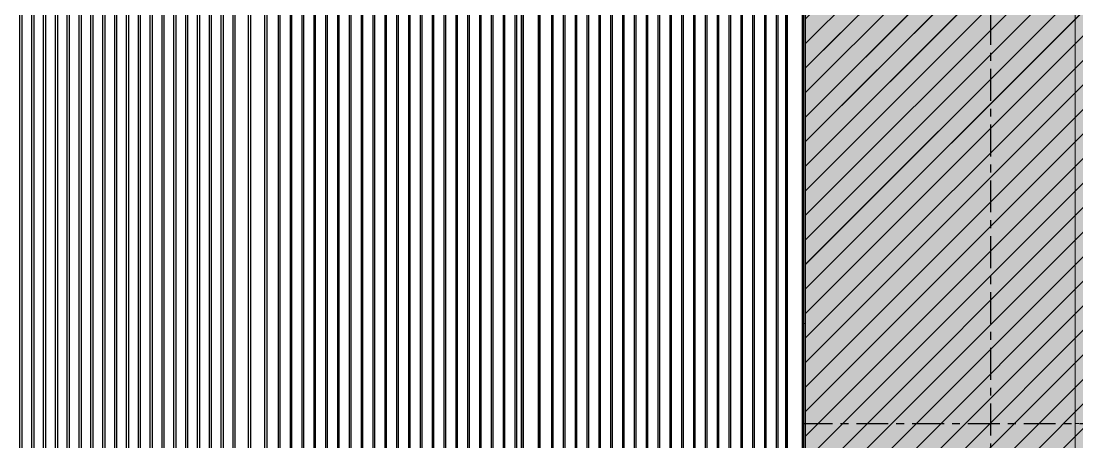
# Model space of a CAD drawing. Header units: millimetres. Extents: x 3774 to 718460, y -768339 to 192544.
# Drawn here: x 355364 to 361163, y -754764 to -752454 of the extents above; entities that cross this region are included whole.
import ezdxf
from ezdxf.enums import TextEntityAlignment as Align

# ---------------------------------------------------------------- set-up
doc = ezdxf.new("R2010")
doc.units = ezdxf.units.MM
doc.set_wipeout_variables(frame=1)
for name, pattern in [('TA_GL_000.70000', [1.925, 0.7, -0.175, 0.175, -0.175, 0.7]), ('XKITLINE00', [0]), ('XKITLINE02', [4, 2, -2])]:
    doc.linetypes.add(name, pattern=pattern)
for name, color, linetype in [('000 - 0_SYM_DWG_GRID-BUBBLE_MAIN_COLOR_1', 7, 'Continuous'), ('000 - 0_SYM_DWG_GRIDLINE_MAIN_COLOR_251', 7, 'Continuous'), ('000 - CONCRETE_COL_HATCH_', 7, 'Continuous'), ('010 - ASPG_EXTR_MAIN_COLOR_2', 7, 'Continuous'), ('010 - ASPG_EXTR_WIPEOUT_', 7, 'Continuous'), ('010 - ASPG_FRAMING_MAIN_COLOR_1', 7, 'Continuous'), ('010 - ASPG_FRAMING_SUB_COLOR_2', 7, 'Continuous')]:
    doc.layers.add(name, color=color, linetype=linetype)
doc.layers.add('Bolt', color=7, linetype='Continuous', lineweight=0)
doc.layers.add('Part', color=7, linetype='Continuous', lineweight=0)
doc.styles.add('ARIAL', font='arial.ttf')
doc.styles.add('TA', font='', dxfattribs={"height": 4.5})
doc.styles.get('TA').set_extended_font_data('Cordia New')

# ---------------------------------------------------------------- blocks, each defined once
blk = doc.blocks.new('*U5902')
at = {"layer": '000 - 0_SYM_DWG_GRIDLINE_MAIN_COLOR_251', "color": 7, "linetype": 'ByBlock', "ltscale": 5}
blk.add_line((10, 0), (-759, 0), dxfattribs=at)
at = {"color": 7, "style": 'TA', "flags": 1}
blk.add_attdef('LOCATION', (6, -6), '', height=4.5, rotation=270, dxfattribs=at)
blk = doc.blocks.new('*U7974')
at = {"layer": '000 - 0_SYM_DWG_GRIDLINE_MAIN_COLOR_251', "color": 7, "linetype": 'ByBlock', "ltscale": 5}
blk.add_line((16, 0), (-354.34, 0), dxfattribs=at)
at = {"color": 7, "style": 'TA', "flags": 1}
blk.add_attdef('LOCATION', (6, -6), '', height=4.5, rotation=270, dxfattribs=at)
at = {"layer": '000 - 0_SYM_DWG_GRID-BUBBLE_MAIN_COLOR_1', "color": 7, "style": 'ARIAL'}
blk.add_attdef('GRID-HEAD', text='', height=4, rotation=90, dxfattribs=at).set_placement((34, 0), align=Align.MIDDLE_CENTER)
blk = doc.blocks.new('W-1-PP19-SE-ENT3_20260407-104913_PP19_ENT3_ELE1_DIMS_1')
at = {"layer": '000 - 0_SYM_DWG_GRIDLINE_MAIN_COLOR_251', "color": 7, "linetype": 'TA_GL_000.70000'}
for name, p, xscale, yscale, zscale, rotation in [('*U7974', (0, 101510), 50.00000000000007, 50.00000000000007, 50.00000000000007, 270), ('*U5902', (-27800, 111800), 50.00000000000003, 50.00000000000003, 50.00000000000003, 180)]:
    blk.add_blockref(name, p, dxfattribs=dict(at, xscale=xscale, yscale=yscale, zscale=zscale, rotation=rotation))
blk = doc.blocks.new('*A13134195')
at = {"layer": 'Part', "color": 7, "linetype": 'XKITLINE00', "lineweight": 0}
for p, q in [((2331.369518, -82.453462), (2363.435963, -82.453462)), ((2331.369518, -86.453462), (2331.369518, -82.453462)), ((2375.275963, -82.453462), (2375.435963, -82.453462))]:
    blk.add_line(p, q, dxfattribs=at)
blk = doc.blocks.new('*A13214203')
at = {"layer": 'Part', "color": 7, "linetype": 'XKITLINE00', "lineweight": 0}
for p, q in [((2363.435963, -60.533462), (2363.435963, -84.373462)), ((2375.275963, -60.533462), (2375.275963, -84.373462))]:
    blk.add_line(p, q, dxfattribs=at)
blk = doc.blocks.new('*A13374219')
at = {"layer": 'Part', "color": 7, "linetype": 'XKITLINE00', "lineweight": 0}
for p, q in [((2328.969518, -124.453462), (2328.969518, -78.053462)), ((2328.969518, -78.053462), (2331.369518, -78.053462)), ((2331.369518, -124.453462), (2331.369518, -78.053462)), ((2328.969518, -124.453462), (2331.369518, -124.453462))]:
    blk.add_line(p, q, dxfattribs=at)
blk = doc.blocks.new('*A13384220')
at = {"layer": 'Part', "color": 7, "linetype": 'XKITLINE00', "lineweight": 0}
for p, q in [((2363.049523, -124.453462), (2363.049523, -78.053462)), ((2363.049523, -78.053462), (2363.435963, -78.053462)), ((2365.449523, -84.533462), (2365.449523, -84.373462)), ((2365.449523, -108.533462), (2365.449523, -108.373462)), ((2363.049523, -124.453462), (2363.435963, -124.453462))]:
    blk.add_line(p, q, dxfattribs=at)
blk = doc.blocks.new('*A15364418')
at = {"layer": 'Part', "color": 7, "linetype": 'XKITLINE00', "lineweight": 0}
for p, q in [((2363.049523, -78.053462), (2363.049523, -33.653462)), ((2363.049523, -33.653462), (2363.435963, -33.653462)), ((2365.449523, -60.533462), (2365.449523, -60.373462)), ((2363.049523, -78.053462), (2363.435963, -78.053462))]:
    blk.add_line(p, q, dxfattribs=at)
blk = doc.blocks.new('*A15374419')
at = {"layer": 'Part', "color": 7, "linetype": 'XKITLINE00', "lineweight": 0}
for p, q in [((2328.969518, -78.053462), (2328.969518, -33.653462)), ((2328.969518, -33.653462), (2331.369518, -33.653462)), ((2331.369518, -78.053462), (2331.369518, -33.653462)), ((2328.969518, -78.053462), (2331.369518, -78.053462))]:
    blk.add_line(p, q, dxfattribs=at)
blk = doc.blocks.new('*A15384420')
at = {"layer": 'Part', "color": 7, "linetype": 'XKITLINE00', "lineweight": 0}
for p, q in [((2359.449603, -38.773462), (2358.649603, -38.773462)), ((2358.649603, -44.053462), (2358.649603, -38.773462)), ((2359.449603, -44.053462), (2359.449603, -38.773462)), ((2358.649603, -56.053462), (2358.649603, -44.621462)), ((2359.449603, -56.053462), (2359.449603, -44.621462)), ((2358.649603, -68.053462), (2358.649603, -56.621462)), ((2359.449603, -68.053462), (2359.449603, -56.621462)), ((2358.649603, -80.053462), (2358.649603, -68.621462)), ((2359.449603, -80.053462), (2359.449603, -68.621462)), ((2358.649603, -82.133462), (2358.649603, -80.621462)), ((2359.449603, -82.133462), (2359.449603, -80.621462)), ((2358.649603, -82.133462), (2359.449603, -82.133462))]:
    blk.add_line(p, q, dxfattribs=at)
blk = doc.blocks.new('*A15394421')
at = {"layer": 'Part', "color": 7, "linetype": 'XKITLINE00', "lineweight": 0}
for p, q in [((2335.769518, -38.773462), (2334.969518, -38.773462)), ((2334.969518, -44.053462), (2334.969518, -38.773462)), ((2335.769518, -44.053462), (2335.769518, -38.773462)), ((2334.969518, -56.053462), (2334.969518, -44.621462)), ((2335.769518, -56.053462), (2335.769518, -44.621462)), ((2334.969518, -68.053462), (2334.969518, -56.621462)), ((2335.769518, -68.053462), (2335.769518, -56.621462)), ((2334.969518, -80.053462), (2334.969518, -68.621462)), ((2335.769518, -80.053462), (2335.769518, -68.621462)), ((2334.969518, -82.133462), (2334.969518, -80.621462)), ((2335.769518, -82.133462), (2335.769518, -80.621462)), ((2334.969518, -82.133462), (2335.769518, -82.133462))]:
    blk.add_line(p, q, dxfattribs=at)
blk = doc.blocks.new('*A15474429')
at = {"layer": 'Part', "color": 7, "linetype": 'XKITLINE00', "lineweight": 0}
for p, q in [((2334.969518, -68.573462), (2334.969518, -68.621462)), ((2334.969518, -68.621462), (2335.769518, -68.621462)), ((2335.769518, -68.621462), (2335.769518, -68.573462))]:
    blk.add_line(p, q, dxfattribs=at)
blk = doc.blocks.new('*A15484430')
at = {"layer": 'Part', "color": 7, "linetype": 'XKITLINE00', "lineweight": 0}
for p, q in [((2335.345518, -69.421462), (2335.345518, -68.621462)), ((2335.345518, -68.621462), (2335.393518, -68.621462)), ((2335.393518, -69.421462), (2335.393518, -68.621462)), ((2335.345518, -68.861462), (2335.393518, -68.861462)), ((2335.345518, -69.421462), (2335.393518, -69.421462))]:
    blk.add_line(p, q, dxfattribs=at)
blk = doc.blocks.new('*A15694451')
at = {"layer": 'Bolt', "color": 7, "linetype": 'XKITLINE00', "lineweight": 0}
for p, q in [((2330.257525, -65.773462), (2330.332117, -65.773462)), ((2330.369525, -65.661462), (2330.369525, -65.736054)), ((2330.369525, -65.885462), (2330.369525, -65.81087)), ((2330.481525, -65.773462), (2330.406933, -65.773462))]:
    blk.add_line(p, q, dxfattribs=at)
blk = doc.blocks.new('*A15704452')
at = {"layer": 'Bolt', "color": 7, "linetype": 'XKITLINE02', "lineweight": 0}
for p, q in [((2330.369525, -65.350102), (2330.369525, -65.693462)), ((2330.369525, -65.350102), (2330.369525, -65.693462)), ((2330.193525, -65.413462), (2330.193525, -65.493462)), ((2330.193525, -65.413462), (2330.193525, -65.493462)), ((2330.545525, -65.413462), (2330.545525, -65.493462)), ((2330.545525, -65.413462), (2330.545525, -65.493462))]:
    blk.add_line(p, q, dxfattribs=at)
blk = doc.blocks.new('*A15724454')
at = {"layer": 'Bolt', "color": 7, "linetype": 'XKITLINE02', "lineweight": 0}
for p, q in [((2329.313525, -68.621462), (2329.313525, -68.573462)), ((2329.313525, -68.621462), (2329.313525, -68.573462)), ((2329.433525, -68.573462), (2329.433525, -68.525462)), ((2329.433525, -68.573462), (2329.433525, -68.525462)), ((2329.489525, -68.684822), (2329.489525, -68.341462)), ((2329.489525, -68.684822), (2329.489525, -68.341462)), ((2329.545525, -68.573462), (2329.545525, -68.525462)), ((2329.545525, -68.573462), (2329.545525, -68.525462)), ((2329.665525, -68.621462), (2329.665525, -68.573462)), ((2329.665525, -68.621462), (2329.665525, -68.573462))]:
    blk.add_line(p, q, dxfattribs=at)
blk = doc.blocks.new('*A15764458')
at = {"layer": 'Bolt', "color": 7, "linetype": 'XKITLINE00', "lineweight": 0}
for p, q in [((2330.257526, -65.773462), (2330.332118, -65.773462)), ((2330.369526, -65.661462), (2330.369526, -65.736054)), ((2330.369526, -65.885462), (2330.369526, -65.81087)), ((2330.481526, -65.773462), (2330.406934, -65.773462))]:
    blk.add_line(p, q, dxfattribs=at)
blk = doc.blocks.new('*A15774459')
at = {"layer": 'Bolt', "color": 7, "linetype": 'XKITLINE02', "lineweight": 0}
for p, q in [((2330.369526, -65.350102), (2330.369526, -65.693462)), ((2330.369526, -65.350102), (2330.369526, -65.693462)), ((2330.193526, -65.413462), (2330.193526, -65.493462)), ((2330.193526, -65.413462), (2330.193526, -65.493462)), ((2330.545526, -65.413462), (2330.545526, -65.493462)), ((2330.545526, -65.413462), (2330.545526, -65.493462))]:
    blk.add_line(p, q, dxfattribs=at)
blk = doc.blocks.new('*A15784460')
at = {"layer": 'Bolt'}
for points in [[(2335.074, -68.573), (2335.074, -68.525), (2335.186, -68.525), (2335.186, -68.573)], [(2335.074, -68.621), (2335.074, -68.573), (2335.186, -68.573), (2335.186, -68.621)], [(2335.554, -68.573), (2335.554, -68.525), (2335.666, -68.525), (2335.666, -68.573)], [(2335.554, -68.621), (2335.554, -68.573), (2335.666, -68.573), (2335.666, -68.621)]]:
    blk.add_hatch(color=7, dxfattribs=at).paths.add_polyline_path(points, flags=17)
at = {"layer": 'Bolt', "color": 7, "linetype": 'XKITLINE00', "lineweight": 0}
for p, q in [((2335.074, -68.573), (2335.074, -68.525)), ((2335.074, -68.621), (2335.074, -68.573)), ((2335.13, -68.685), (2335.13, -68.341)), ((2335.186, -68.573), (2335.186, -68.525)), ((2335.186, -68.621), (2335.186, -68.573)), ((2335.554, -68.573), (2335.554, -68.525)), ((2335.554, -68.621), (2335.554, -68.573)), ((2335.61, -68.685), (2335.61, -68.341)), ((2335.666, -68.573), (2335.666, -68.525)), ((2335.666, -68.621), (2335.666, -68.573))]:
    blk.add_line(p, q, dxfattribs=at)
blk = doc.blocks.new('*A15794461')
at = {"layer": 'Bolt', "color": 7, "linetype": 'XKITLINE02', "lineweight": 0}
for p, q in [((2329.313522, -68.621462), (2329.313522, -68.573462)), ((2329.313522, -68.621462), (2329.313522, -68.573462)), ((2329.433522, -68.573462), (2329.433522, -68.525462)), ((2329.433522, -68.573462), (2329.433522, -68.525462)), ((2329.489522, -68.684822), (2329.489522, -68.341462)), ((2329.489522, -68.684822), (2329.489522, -68.341462)), ((2329.545522, -68.573462), (2329.545522, -68.525462)), ((2329.545522, -68.573462), (2329.545522, -68.525462)), ((2329.665522, -68.621462), (2329.665522, -68.573462)), ((2329.665522, -68.621462), (2329.665522, -68.573462))]:
    blk.add_line(p, q, dxfattribs=at)
blk = doc.blocks.new('*A16274509')
at = {"layer": 'Bolt', "color": 7, "linetype": 'XKITLINE00', "lineweight": 0}
for p, q in [((2330.257525, -81.933462), (2330.332117, -81.933462)), ((2330.369525, -81.821462), (2330.369525, -81.896054)), ((2330.369525, -82.045462), (2330.369525, -81.97087)), ((2330.481525, -81.933462), (2330.406933, -81.933462))]:
    blk.add_line(p, q, dxfattribs=at)
blk = doc.blocks.new('*A16284510')
at = {"layer": 'Bolt', "color": 7, "linetype": 'XKITLINE02', "lineweight": 0}
for p, q in [((2330.369525, -82.356822), (2330.369525, -82.013462)), ((2330.369525, -82.356822), (2330.369525, -82.013462)), ((2330.193525, -82.293462), (2330.193525, -82.213462)), ((2330.193525, -82.293462), (2330.193525, -82.213462)), ((2330.545525, -82.293462), (2330.545525, -82.213462)), ((2330.545525, -82.293462), (2330.545525, -82.213462))]:
    blk.add_line(p, q, dxfattribs=at)
blk = doc.blocks.new('*A16304512')
at = {"layer": 'Bolt', "color": 7, "linetype": 'XKITLINE02', "lineweight": 0}
for p, q in [((2329.313525, -80.621462), (2329.313525, -80.573462)), ((2329.313525, -80.621462), (2329.313525, -80.573462)), ((2329.433525, -80.573462), (2329.433525, -80.525462)), ((2329.433525, -80.573462), (2329.433525, -80.525462)), ((2329.489525, -80.684822), (2329.489525, -80.341462)), ((2329.489525, -80.684822), (2329.489525, -80.341462)), ((2329.545525, -80.573462), (2329.545525, -80.525462)), ((2329.545525, -80.573462), (2329.545525, -80.525462)), ((2329.665525, -80.621462), (2329.665525, -80.573462)), ((2329.665525, -80.621462), (2329.665525, -80.573462))]:
    blk.add_line(p, q, dxfattribs=at)
blk = doc.blocks.new('*A16364518')
at = {"layer": 'Bolt', "color": 7, "linetype": 'XKITLINE02', "lineweight": 0}
for p, q in [((2329.313522, -80.621462), (2329.313522, -80.573462)), ((2329.313522, -80.621462), (2329.313522, -80.573462)), ((2329.433522, -80.573462), (2329.433522, -80.525462)), ((2329.433522, -80.573462), (2329.433522, -80.525462)), ((2329.489522, -80.684822), (2329.489522, -80.341462)), ((2329.489522, -80.684822), (2329.489522, -80.341462)), ((2329.545522, -80.573462), (2329.545522, -80.525462)), ((2329.545522, -80.573462), (2329.545522, -80.525462)), ((2329.665522, -80.621462), (2329.665522, -80.573462)), ((2329.665522, -80.621462), (2329.665522, -80.573462))]:
    blk.add_line(p, q, dxfattribs=at)
blk = doc.blocks.new('*A16374519')
at = {"layer": 'Bolt', "color": 7, "linetype": 'XKITLINE02', "lineweight": 0}
for p, q in [((2330.369526, -82.356822), (2330.369526, -82.013462)), ((2330.369526, -82.356822), (2330.369526, -82.013462)), ((2330.193526, -82.293462), (2330.193526, -82.213462)), ((2330.193526, -82.293462), (2330.193526, -82.213462)), ((2330.545526, -82.293462), (2330.545526, -82.213462)), ((2330.545526, -82.293462), (2330.545526, -82.213462))]:
    blk.add_line(p, q, dxfattribs=at)
blk = doc.blocks.new('*A16384520')
at = {"layer": 'Bolt', "color": 7, "linetype": 'XKITLINE00', "lineweight": 0}
for p, q in [((2330.257526, -81.933462), (2330.332118, -81.933462)), ((2330.369526, -81.821462), (2330.369526, -81.896054)), ((2330.369526, -82.045462), (2330.369526, -81.97087)), ((2330.481526, -81.933462), (2330.406934, -81.933462))]:
    blk.add_line(p, q, dxfattribs=at)
blk = doc.blocks.new('*A16554537')
at = {"layer": 'Part', "color": 7, "linetype": 'XKITLINE00', "lineweight": 0}
for p, q in [((2362.889518, -80.053462), (2331.529518, -80.053462)), ((2331.529518, -80.573462), (2331.529518, -80.053462)), ((2362.889518, -80.573462), (2362.889518, -80.053462)), ((2362.889518, -80.573462), (2331.529518, -80.573462))]:
    blk.add_line(p, q, dxfattribs=at)
blk = doc.blocks.new('*A16564538')
at = {"layer": 'Part', "color": 7, "linetype": 'XKITLINE00', "lineweight": 0}
for p, q in [((2362.889518, -68.053462), (2331.529518, -68.053462)), ((2331.529518, -68.573462), (2331.529518, -68.053462)), ((2362.889518, -68.573462), (2362.889518, -68.053462)), ((2362.889518, -68.573462), (2331.529518, -68.573462))]:
    blk.add_line(p, q, dxfattribs=at)
blk = doc.blocks.new('*A16574539')
at = {"layer": 'Part', "color": 7, "linetype": 'XKITLINE00', "lineweight": 0}
for p, q in [((2358.649603, -80.573462), (2358.649603, -80.621462)), ((2358.649603, -80.621462), (2359.449603, -80.621462)), ((2359.449603, -80.621462), (2359.449603, -80.573462))]:
    blk.add_line(p, q, dxfattribs=at)
blk = doc.blocks.new('*A16584540')
at = {"layer": 'Part', "color": 7, "linetype": 'XKITLINE00', "lineweight": 0}
for p, q in [((2359.025603, -81.421462), (2359.025603, -80.621462)), ((2359.025603, -80.621462), (2359.073603, -80.621462)), ((2359.073603, -81.421462), (2359.073603, -80.621462)), ((2359.025603, -80.861462), (2359.073603, -80.861462)), ((2359.025603, -81.421462), (2359.073603, -81.421462))]:
    blk.add_line(p, q, dxfattribs=at)
blk = doc.blocks.new('*A16594541')
at = {"layer": 'Part', "color": 7, "linetype": 'XKITLINE00', "lineweight": 0}
for p, q in [((2358.985603, -82.173462), (2358.545603, -82.173462)), ((2358.545603, -82.173462), (2358.545603, -82.213462)), ((2358.985603, -82.133462), (2358.985603, -82.173462)), ((2359.025603, -82.213462), (2359.025603, -82.133462))]:
    blk.add_line(p, q, dxfattribs=at)
blk = doc.blocks.new('*A16604542')
at = {"layer": 'Part', "color": 7, "linetype": 'XKITLINE00', "lineweight": 0}
for p, q in [((2358.009603, -82.453462), (2358.169603, -82.293462)), ((2358.169603, -82.293462), (2359.929603, -82.293462)), ((2359.929603, -82.293462), (2360.089603, -82.453462))]:
    blk.add_line(p, q, dxfattribs=at)
blk = doc.blocks.new('*A16614543')
at = {"layer": 'Part', "color": 7, "linetype": 'XKITLINE00', "lineweight": 0}
for p, q in [((2359.929603, -82.213462), (2358.169603, -82.213462)), ((2358.169603, -82.213462), (2358.169603, -82.293462)), ((2359.929603, -82.293462), (2358.169603, -82.293462)), ((2359.929603, -82.213462), (2359.929603, -82.293462))]:
    blk.add_line(p, q, dxfattribs=at)
blk = doc.blocks.new('*A16674549')
at = {"layer": 'Part', "color": 7, "linetype": 'XKITLINE00', "lineweight": 0}
for p, q in [((2334.969518, -80.573462), (2334.969518, -80.621462)), ((2334.969518, -80.621462), (2335.769518, -80.621462)), ((2335.769518, -80.621462), (2335.769518, -80.573462))]:
    blk.add_line(p, q, dxfattribs=at)
blk = doc.blocks.new('*A16684550')
at = {"layer": 'Part', "color": 7, "linetype": 'XKITLINE00', "lineweight": 0}
for p, q in [((2335.345518, -81.421462), (2335.345518, -80.621462)), ((2335.345518, -80.621462), (2335.393518, -80.621462)), ((2335.393518, -81.421462), (2335.393518, -80.621462)), ((2335.345518, -80.861462), (2335.393518, -80.861462)), ((2335.345518, -81.421462), (2335.393518, -81.421462))]:
    blk.add_line(p, q, dxfattribs=at)
blk = doc.blocks.new('*A16694551')
at = {"layer": 'Part', "color": 7, "linetype": 'XKITLINE00', "lineweight": 0}
for p, q in [((2335.305518, -82.173462), (2334.865518, -82.173462)), ((2334.865518, -82.173462), (2334.865518, -82.213462)), ((2335.305518, -82.133462), (2335.305518, -82.173462)), ((2335.345518, -82.213462), (2335.345518, -82.133462))]:
    blk.add_line(p, q, dxfattribs=at)
blk = doc.blocks.new('*A16704552')
at = {"layer": 'Part', "color": 7, "linetype": 'XKITLINE00', "lineweight": 0}
for p, q in [((2334.329518, -82.453462), (2334.489518, -82.293462)), ((2334.489518, -82.293462), (2336.249518, -82.293462)), ((2336.249518, -82.293462), (2336.409518, -82.453462))]:
    blk.add_line(p, q, dxfattribs=at)
blk = doc.blocks.new('*A16714553')
at = {"layer": 'Part', "color": 7, "linetype": 'XKITLINE00', "lineweight": 0}
for p, q in [((2336.249518, -82.213462), (2334.489518, -82.213462)), ((2334.489518, -82.213462), (2334.489518, -82.293462)), ((2336.249518, -82.293462), (2334.489518, -82.293462)), ((2336.249518, -82.213462), (2336.249518, -82.293462))]:
    blk.add_line(p, q, dxfattribs=at)
blk = doc.blocks.new('*A16734555')
at = {"layer": 'Part', "color": 7, "linetype": 'XKITLINE00', "lineweight": 0}
for p, q in [((2358.649603, -68.573462), (2358.649603, -68.621462)), ((2358.649603, -68.621462), (2359.449603, -68.621462)), ((2359.449603, -68.621462), (2359.449603, -68.573462))]:
    blk.add_line(p, q, dxfattribs=at)
blk = doc.blocks.new('*A16744556')
at = {"layer": 'Part', "color": 7, "linetype": 'XKITLINE00', "lineweight": 0}
for p, q in [((2359.025603, -69.421462), (2359.025603, -68.621462)), ((2359.025603, -68.621462), (2359.073603, -68.621462)), ((2359.073603, -69.421462), (2359.073603, -68.621462)), ((2359.025603, -68.861462), (2359.073603, -68.861462)), ((2359.025603, -69.421462), (2359.073603, -69.421462))]:
    blk.add_line(p, q, dxfattribs=at)
blk = doc.blocks.new('*A16794561')
at = {"layer": 'Bolt'}
for points in [[(2358.754, -80.573), (2358.754, -80.525), (2358.866, -80.525), (2358.866, -80.573)], [(2358.754, -80.621), (2358.754, -80.573), (2358.866, -80.573), (2358.866, -80.621)], [(2359.234, -80.573), (2359.234, -80.525), (2359.346, -80.525), (2359.346, -80.573)], [(2359.234, -80.621), (2359.234, -80.573), (2359.346, -80.573), (2359.346, -80.621)]]:
    blk.add_hatch(color=7, dxfattribs=at).paths.add_polyline_path(points, flags=17)
at = {"layer": 'Bolt', "color": 7, "linetype": 'XKITLINE00', "lineweight": 0}
for p, q in [((2358.754, -80.573), (2358.754, -80.525)), ((2358.754, -80.621), (2358.754, -80.573)), ((2358.81, -80.685), (2358.81, -80.341)), ((2358.866, -80.573), (2358.866, -80.525)), ((2358.866, -80.621), (2358.866, -80.573)), ((2359.234, -80.573), (2359.234, -80.525)), ((2359.234, -80.621), (2359.234, -80.573)), ((2359.29, -80.685), (2359.29, -80.341)), ((2359.346, -80.573), (2359.346, -80.525)), ((2359.346, -80.621), (2359.346, -80.573))]:
    blk.add_line(p, q, dxfattribs=at)
blk = doc.blocks.new('*A16804562')
at = {"layer": 'Bolt'}
for points in [[(2358.466, -82.213), (2358.466, -82.293), (2358.354, -82.293), (2358.354, -82.213)], [(2359.746, -82.213), (2359.746, -82.293), (2359.634, -82.293), (2359.634, -82.213)]]:
    blk.add_hatch(color=7, dxfattribs=at).paths.add_polyline_path(points, flags=17)
at = {"layer": 'Bolt', "color": 7, "linetype": 'XKITLINE00', "lineweight": 0}
for p, q in [((2358.41, -82.357), (2358.41, -82.013)), ((2359.69, -82.357), (2359.69, -82.013)), ((2358.354, -82.293), (2358.354, -82.213)), ((2358.466, -82.293), (2358.466, -82.213)), ((2359.634, -82.293), (2359.634, -82.213)), ((2359.746, -82.293), (2359.746, -82.213))]:
    blk.add_line(p, q, dxfattribs=at)
blk = doc.blocks.new('*A16814563')
at = {"layer": 'Bolt', "color": 7, "linetype": 'XKITLINE02', "lineweight": 0}
for p, q in [((2359.136963, -81.933462), (2358.793603, -81.933462)), ((2359.025603, -81.877462), (2358.985603, -81.877462)), ((2359.025603, -81.989462), (2358.985603, -81.989462)), ((2359.073603, -81.877462), (2359.025603, -81.877462)), ((2359.073603, -81.989462), (2359.025603, -81.989462))]:
    blk.add_line(p, q, dxfattribs=at)
blk = doc.blocks.new('*A16864568')
at = {"layer": 'Bolt'}
for points in [[(2335.074, -80.573), (2335.074, -80.525), (2335.186, -80.525), (2335.186, -80.573)], [(2335.074, -80.621), (2335.074, -80.573), (2335.186, -80.573), (2335.186, -80.621)], [(2335.554, -80.573), (2335.554, -80.525), (2335.666, -80.525), (2335.666, -80.573)], [(2335.554, -80.621), (2335.554, -80.573), (2335.666, -80.573), (2335.666, -80.621)]]:
    blk.add_hatch(color=7, dxfattribs=at).paths.add_polyline_path(points, flags=17)
at = {"layer": 'Bolt', "color": 7, "linetype": 'XKITLINE00', "lineweight": 0}
for p, q in [((2335.074, -80.573), (2335.074, -80.525)), ((2335.074, -80.621), (2335.074, -80.573)), ((2335.13, -80.685), (2335.13, -80.341)), ((2335.186, -80.573), (2335.186, -80.525)), ((2335.186, -80.621), (2335.186, -80.573)), ((2335.554, -80.573), (2335.554, -80.525)), ((2335.554, -80.621), (2335.554, -80.573)), ((2335.61, -80.685), (2335.61, -80.341)), ((2335.666, -80.573), (2335.666, -80.525)), ((2335.666, -80.621), (2335.666, -80.573))]:
    blk.add_line(p, q, dxfattribs=at)
blk = doc.blocks.new('*A16874569')
at = {"layer": 'Bolt'}
for points in [[(2334.786, -82.213), (2334.786, -82.293), (2334.674, -82.293), (2334.674, -82.213)], [(2336.066, -82.213), (2336.066, -82.293), (2335.954, -82.293), (2335.954, -82.213)]]:
    blk.add_hatch(color=7, dxfattribs=at).paths.add_polyline_path(points, flags=17)
at = {"layer": 'Bolt', "color": 7, "linetype": 'XKITLINE00', "lineweight": 0}
for p, q in [((2334.73, -82.357), (2334.73, -82.013)), ((2336.01, -82.357), (2336.01, -82.013)), ((2334.674, -82.293), (2334.674, -82.213)), ((2334.786, -82.293), (2334.786, -82.213)), ((2335.954, -82.293), (2335.954, -82.213)), ((2336.066, -82.293), (2336.066, -82.213))]:
    blk.add_line(p, q, dxfattribs=at)
blk = doc.blocks.new('*A16884570')
at = {"layer": 'Bolt', "color": 7, "linetype": 'XKITLINE02', "lineweight": 0}
for p, q in [((2335.456878, -81.933462), (2335.113518, -81.933462)), ((2335.345518, -81.877462), (2335.305518, -81.877462)), ((2335.345518, -81.989462), (2335.305518, -81.989462)), ((2335.393518, -81.877462), (2335.345518, -81.877462)), ((2335.393518, -81.989462), (2335.345518, -81.989462))]:
    blk.add_line(p, q, dxfattribs=at)
blk = doc.blocks.new('*A16894571')
at = {"layer": 'Bolt'}
for points in [[(2358.754, -68.573), (2358.754, -68.525), (2358.866, -68.525), (2358.866, -68.573)], [(2358.754, -68.621), (2358.754, -68.573), (2358.866, -68.573), (2358.866, -68.621)], [(2359.234, -68.573), (2359.234, -68.525), (2359.346, -68.525), (2359.346, -68.573)], [(2359.234, -68.621), (2359.234, -68.573), (2359.346, -68.573), (2359.346, -68.621)]]:
    blk.add_hatch(color=7, dxfattribs=at).paths.add_polyline_path(points, flags=17)
at = {"layer": 'Bolt', "color": 7, "linetype": 'XKITLINE00', "lineweight": 0}
for p, q in [((2358.754, -68.573), (2358.754, -68.525)), ((2358.754, -68.621), (2358.754, -68.573)), ((2358.81, -68.685), (2358.81, -68.341)), ((2358.866, -68.573), (2358.866, -68.525)), ((2358.866, -68.621), (2358.866, -68.573)), ((2359.234, -68.573), (2359.234, -68.525)), ((2359.234, -68.621), (2359.234, -68.573)), ((2359.29, -68.685), (2359.29, -68.341)), ((2359.346, -68.573), (2359.346, -68.525)), ((2359.346, -68.621), (2359.346, -68.573))]:
    blk.add_line(p, q, dxfattribs=at)
blk = doc.blocks.new('W-1-PP19-SE-ENT3_20260407-111149_PP19_ENT3_SE_ELE3')
at = {"color": 7, "lineweight": 0, "xscale": 125, "yscale": 125, "zscale": 125}
for name in ['*A13214203', '*A15374419', '*A15364418', '*A15394421', '*A15384420', '*A15704452', '*A15774459', '*A15694451', '*A15764458', '*A16564538', '*A15794461', '*A15724454', '*A15474429', '*A15784460', '*A16734555', '*A16894571', '*A15484430', '*A16744556', '*A13374219', '*A13384220', '*A16554537', '*A16364518', '*A16304512', '*A16674549', '*A16864568', '*A16684550', '*A16574539', '*A16794561', '*A16584540', '*A16284510', '*A16374519', '*A16274509', '*A16384520', '*A16874569', '*A16884570', '*A16804562', '*A16814563', '*A13134195', '*A16704552', '*A16714553', '*A16694551', '*A16604542', '*A16614543', '*A16594541']:
    blk.add_blockref(name, (-296446.190625, 122106.68275), dxfattribs=at)
blk = doc.blocks.new('*U5959')
at = {"color": 7}
blk.add_wipeout([(50, 0), (1450, 0), (1450, 12350), (50, 12350)], dxfattribs=at).dxf.layer = '010 - ASPG_EXTR_WIPEOUT_'
at = {"layer": '010 - ASPG_EXTR_MAIN_COLOR_2', "color": 7}
for points in [[(113.3, 0), (123.5, 0), (123.5, 12350), (113.3, 12350)], [(178.3, 0), (188.5, 0), (188.5, 12350), (178.3, 12350)], [(243.3, 0), (253.5, 0), (253.5, 12350), (243.3, 12350)], [(308.3, 0), (318.5, 0), (318.5, 12350), (308.3, 12350)], [(373.3, 0), (383.5, 0), (383.5, 12350), (373.3, 12350)], [(438.3, 0), (448.5, 0), (448.5, 12350), (438.3, 12350)], [(503.3, 0), (513.5, 0), (513.5, 12350), (503.3, 12350)], [(568.3, 0), (578.5, 0), (578.5, 12350), (568.3, 12350)], [(633.3, 0), (643.5, 0), (643.5, 12350), (633.3, 12350)], [(698.3, 0), (708.5, 0), (708.5, 12350), (698.3, 12350)], [(763.3, 0), (773.5, 0), (773.5, 12350), (763.3, 12350)], [(828.3, 0), (838.5, 0), (838.5, 12350), (828.3, 12350)], [(893.3, 0), (903.5, 0), (903.5, 12350), (893.3, 12350)], [(958.3, 0), (968.5, 0), (968.5, 12350), (958.3, 12350)], [(1023.3, 0), (1033.5, 0), (1033.5, 12350), (1023.3, 12350)], [(1088.3, 0), (1098.5, 0), (1098.5, 12350), (1088.3, 12350)], [(1153.3, 0), (1163.5, 0), (1163.5, 12350), (1153.3, 12350)], [(1218.3, 0), (1228.5, 0), (1228.5, 12350), (1218.3, 12350)], [(1283.3, 0), (1293.5, 0), (1293.5, 12350), (1283.3, 12350)], [(1348.3, 0), (1358.5, 0), (1358.5, 12350), (1348.3, 12350)]]:
    blk.add_lwpolyline(points, close=True, dxfattribs=at)
at = {"layer": '010 - ASPG_FRAMING_SUB_COLOR_2', "color": 7}
blk.add_lwpolyline([(50, 0), (1450, 0), (1450, 12350), (50, 12350)], close=True, dxfattribs=at)
at = {"color": 7}
for points in [[(-50, 0), (50, 0), (50, 12350), (-50, 12350)], [(1450, 0), (1550, 0), (1550, 12350), (1450, 12350)]]:
    blk.add_wipeout(points, dxfattribs=at).dxf.layer = '010 - ASPG_EXTR_WIPEOUT_'
at = {"layer": '010 - ASPG_EXTR_MAIN_COLOR_2', "color": 7}
blk.add_lwpolyline([(1413.3, 0), (1423.5, 0), (1423.5, 12350), (1413.3, 12350)], close=True, dxfattribs=at)
at = {"layer": '010 - ASPG_FRAMING_MAIN_COLOR_1', "color": 7}
for points in [[(-50, 0), (-40, 0), (-40, 12350), (-50, 12350)], [(40, 0), (50, 0), (50, 12350), (40, 12350)], [(1450, 0), (1460, 0), (1460, 12350), (1450, 12350)], [(1540, 0), (1550, 0), (1550, 12350), (1540, 12350)]]:
    blk.add_lwpolyline(points, close=True, dxfattribs=at)
at = {"layer": '010 - ASPG_FRAMING_SUB_COLOR_2', "color": 7}
for points in [[(-50, 0), (50, 0), (50, 12350), (-50, 12350)], [(1450, 0), (1550, 0), (1550, 12350), (1450, 12350)]]:
    blk.add_lwpolyline(points, close=True, dxfattribs=at)
blk = doc.blocks.new('*U5960')
at = {"color": 7}
blk.add_wipeout([(50, 0), (1400, 0), (1400, 12350), (50, 12350)], dxfattribs=at).dxf.layer = '010 - ASPG_EXTR_WIPEOUT_'
at = {"layer": '010 - ASPG_EXTR_MAIN_COLOR_2', "color": 7}
for points in [[(113.3, 0), (123.5, 0), (123.5, 12350), (113.3, 12350)], [(178.3, 0), (188.5, 0), (188.5, 12350), (178.3, 12350)], [(243.3, 0), (253.5, 0), (253.5, 12350), (243.3, 12350)], [(308.3, 0), (318.5, 0), (318.5, 12350), (308.3, 12350)], [(373.3, 0), (383.5, 0), (383.5, 12350), (373.3, 12350)], [(438.3, 0), (448.5, 0), (448.5, 12350), (438.3, 12350)], [(503.3, 0), (513.5, 0), (513.5, 12350), (503.3, 12350)], [(568.3, 0), (578.5, 0), (578.5, 12350), (568.3, 12350)], [(633.3, 0), (643.5, 0), (643.5, 12350), (633.3, 12350)], [(698.3, 0), (708.5, 0), (708.5, 12350), (698.3, 12350)], [(763.3, 0), (773.5, 0), (773.5, 12350), (763.3, 12350)], [(828.3, 0), (838.5, 0), (838.5, 12350), (828.3, 12350)], [(893.3, 0), (903.5, 0), (903.5, 12350), (893.3, 12350)], [(958.3, 0), (968.5, 0), (968.5, 12350), (958.3, 12350)], [(1023.3, 0), (1033.5, 0), (1033.5, 12350), (1023.3, 12350)], [(1088.3, 0), (1098.5, 0), (1098.5, 12350), (1088.3, 12350)], [(1153.3, 0), (1163.5, 0), (1163.5, 12350), (1153.3, 12350)], [(1218.3, 0), (1228.5, 0), (1228.5, 12350), (1218.3, 12350)], [(1283.3, 0), (1293.5, 0), (1293.5, 12350), (1283.3, 12350)], [(1348.3, 0), (1358.5, 0), (1358.5, 12350), (1348.3, 12350)]]:
    blk.add_lwpolyline(points, close=True, dxfattribs=at)
at = {"layer": '010 - ASPG_FRAMING_SUB_COLOR_2', "color": 7}
blk.add_lwpolyline([(50, 0), (1400, 0), (1400, 12350), (50, 12350)], close=True, dxfattribs=at)
at = {"color": 7}
for points in [[(-50, 0), (50, 0), (50, 12350), (-50, 12350)], [(1400, 0), (1500, 0), (1500, 12350), (1400, 12350)]]:
    blk.add_wipeout(points, dxfattribs=at).dxf.layer = '010 - ASPG_EXTR_WIPEOUT_'
at = {"layer": '010 - ASPG_FRAMING_MAIN_COLOR_1', "color": 7}
for points in [[(-50, 0), (-40, 0), (-40, 12350), (-50, 12350)], [(40, 0), (50, 0), (50, 12350), (40, 12350)], [(1400, 0), (1410, 0), (1410, 12350), (1400, 12350)], [(1490, 0), (1500, 0), (1500, 12350), (1490, 12350)]]:
    blk.add_lwpolyline(points, close=True, dxfattribs=at)
at = {"layer": '010 - ASPG_FRAMING_SUB_COLOR_2', "color": 7}
for points in [[(-50, 0), (50, 0), (50, 12350), (-50, 12350)], [(1400, 0), (1500, 0), (1500, 12350), (1400, 12350)]]:
    blk.add_lwpolyline(points, close=True, dxfattribs=at)
blk = doc.blocks.new('*U7962')
at = {"color": 7}
blk.add_wipeout([(50, 0), (1416.3, 0), (1416.3, 12350), (50, 12350)], dxfattribs=at).dxf.layer = '010 - ASPG_EXTR_WIPEOUT_'
at = {"layer": '010 - ASPG_EXTR_MAIN_COLOR_2', "color": 7}
for points in [[(125, 0), (135.2, 0), (135.2, 12350), (125, 12350)], [(190, 0), (200.2, 0), (200.2, 12350), (190, 12350)], [(255, 0), (265.2, 0), (265.2, 12350), (255, 12350)], [(320, 0), (330.2, 0), (330.2, 12350), (320, 12350)], [(385, 0), (395.2, 0), (395.2, 12350), (385, 12350)], [(450, 0), (460.2, 0), (460.2, 12350), (450, 12350)], [(515, 0), (525.2, 0), (525.2, 12350), (515, 12350)], [(580, 0), (590.2, 0), (590.2, 12350), (580, 12350)], [(645, 0), (655.2, 0), (655.2, 12350), (645, 12350)], [(710, 0), (720.2, 0), (720.2, 12350), (710, 12350)], [(775, 0), (785.2, 0), (785.2, 12350), (775, 12350)], [(840, 0), (850.2, 0), (850.2, 12350), (840, 12350)], [(905, 0), (915.2, 0), (915.2, 12350), (905, 12350)], [(970, 0), (980.2, 0), (980.2, 12350), (970, 12350)], [(1035, 0), (1045.2, 0), (1045.2, 12350), (1035, 12350)], [(1100, 0), (1110.2, 0), (1110.2, 12350), (1100, 12350)], [(1165, 0), (1175.2, 0), (1175.2, 12350), (1165, 12350)], [(1230, 0), (1240.2, 0), (1240.2, 12350), (1230, 12350)], [(1295, 0), (1305.2, 0), (1305.2, 12350), (1295, 12350)]]:
    blk.add_lwpolyline(points, close=True, dxfattribs=at)
at = {"layer": '010 - ASPG_FRAMING_SUB_COLOR_2', "color": 7}
blk.add_lwpolyline([(50, 0), (1416.3, 0), (1416.3, 12350), (50, 12350)], close=True, dxfattribs=at)
at = {"color": 7}
blk.add_wipeout([(-50, 0), (50, 0), (50, 12350), (-50, 12350)], dxfattribs=at).dxf.layer = '010 - ASPG_EXTR_WIPEOUT_'
at = {"layer": '010 - ASPG_FRAMING_MAIN_COLOR_1', "color": 7}
for points in [[(-50, 0), (-40, 0), (-40, 12350), (-50, 12350)], [(40, 0), (50, 0), (50, 12350), (40, 12350)]]:
    blk.add_lwpolyline(points, close=True, dxfattribs=at)
at = {"layer": '010 - ASPG_FRAMING_SUB_COLOR_2', "color": 7}
blk.add_lwpolyline([(-50, 0), (50, 0), (50, 12350), (-50, 12350)], close=True, dxfattribs=at)
blk = doc.blocks.new('W-1-PP19-SE-ENT3_20260407-131650_PP19_ENT3_ASPG_ELE3')
at = {"color": 7}
blk.add_blockref('*U5959', (-4026, 105550), dxfattribs=at)
at = {"color": 7, "xscale": -1}
blk.add_blockref('*U7962', (-4026, 105550), dxfattribs=at)
at = {"color": 7}
blk.add_blockref('*U5960', (-2526, 105550), dxfattribs=at)
blk = doc.blocks.new('A$Cc95a8f7c')
at = {"layer": '000 - CONCRETE_COL_HATCH_', "transparency": 33554585}
h = blk.add_hatch(dxfattribs=at)
h.set_pattern_fill('AR-CONC', scale=2.5)
h.paths.add_polyline_path([(-9706.691625, -12559.999625), (-14206.257875, -12559.999625), (-14206.257875, -15540), (-24.997375, -15540), (-24.997375, -12559.999625), (-3726.691625, -12559.999625), (-3726.691625, 300), (-9706.691625, 300)])
h = blk.add_hatch(dxfattribs=at)
h.set_pattern_fill('ANSI31', scale=30)
h.paths.add_polyline_path([(-3726.691625, -12559.999625), (-24.997375, -12559.999625), (-24.997375, -15540), (-14206.257875, -15540), (-14206.257875, -12559.999625), (-9706.691625, -12559.999625), (-9706.691625, 300), (-3726.691625, 300)])
at = {"layer": '000 - CONCRETE_COL_HATCH_', "color": 7}
blk.add_lwpolyline([(-3726.691625, -12559.999625), (-24.997375, -12559.999625), (-24.997375, -15540), (-14206.257875, -15540), (-14206.257875, -12559.999625), (-9706.691625, -12559.999625), (-9706.691625, 300), (-3726.691625, 300)], close=True, dxfattribs=at)
blk.add_lwpolyline([(-3726.691625, -12559.999625), (-24.997375, -12559.999625), (-24.997375, -15540), (-14206.257875, -15540), (-14206.257875, -12559.999625), (-9706.691625, -12559.999625), (-9706.691625, 300), (-3726.691625, 300)], close=True, dxfattribs=at)
blk.add_lwpolyline([(-3726.691625, -12559.999625), (-24.997375, -12559.999625), (-24.997375, -15540), (-14206.257875, -15540), (-14206.257875, -12559.999625), (-9706.691625, -12559.999625), (-9706.691625, 300), (-3726.691625, 300)], close=True, dxfattribs=at)
blk.add_lwpolyline([(-3726.691625, -12559.999625), (-24.997375, -12559.999625), (-24.997375, -15540), (-14206.257875, -15540), (-14206.257875, -12559.999625), (-9706.691625, -12559.999625), (-9706.691625, 300), (-3726.691625, 300)], close=True, dxfattribs=at)
blk = doc.blocks.new('W-1-PP19-SE-ENT3_20260407-141310_PP19_ENT3_PRECAST_HATCH')
at = {"color": 7}
blk.add_blockref('A$Cc95a8f7c', (-46357.4, 85502.9), dxfattribs=at)
blk = doc.blocks.new('W-1-PP19-SE-ENT3_20260407-141433PP19_ENT3_PRECAST_HATCH')
at = {"color": 7}
blk.add_blockref('W-1-PP19-SE-ENT3_20260407-141310_PP19_ENT3_PRECAST_HATCH', (55047.4, 32597.1), dxfattribs=at)

msp = doc.modelspace()

# ---------------------------------------------------------------- block references
at = {"color": 7}
msp.add_blockref('W-1-PP19-SE-ENT3_20260407-111149_PP19_ENT3_SE_ELE3', (360689.371, -866463.718), dxfattribs=at)

# ---------------------------------------------------------------- next in the draw order: block references
msp.add_blockref('W-1-PP19-SE-ENT3_20260407-104913_PP19_ENT3_ELE1_DIMS_1', (360689.371, -866463.718), dxfattribs=at)

# ---------------------------------------------------------------- next in the draw order: block references
msp.add_blockref('W-1-PP19-SE-ENT3_20260407-131650_PP19_ENT3_ASPG_ELE3', (360689.371, -866463.718), dxfattribs=at)

# ---------------------------------------------------------------- next in the draw order: block references
for name, p in [('W-1-PP19-SE-ENT3_20260407-141310_PP19_ENT3_PRECAST_HATCH', (415736.722, -833866.64)), ('W-1-PP19-SE-ENT3_20260407-141433PP19_ENT3_PRECAST_HATCH', (360689.371, -866463.718))]:
    msp.add_blockref(name, p, dxfattribs=at)

doc.saveas('drawing.dxf')
